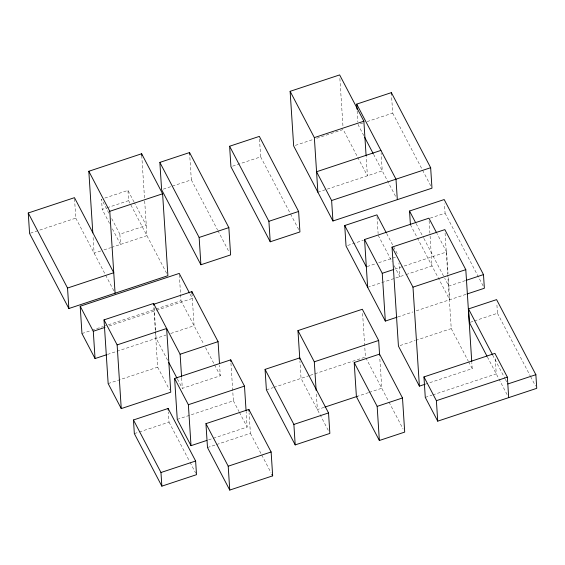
<?xml version="1.0" encoding="UTF-8"?>
<svg xmlns="http://www.w3.org/2000/svg" width="565" height="565" viewBox="0 0 565 565"><rect width="100%" height="100%" fill="white"/><g stroke="black" fill="none" stroke-linecap="round" stroke-linejoin="round"><path stroke-width="0.42" stroke-dasharray="2.83 2.12" d="M104.836 198.054L127.944 190.398L134.053 202.072M30.397 233.183L75.788 218.139L74.516 198.52M109.532 223.401L102.194 209.389L106.326 208.019M107.145 207.751L128.608 200.639L127.944 190.398M163.264 189.148L171.52 186.415M172.346 186.139L191.323 179.847L189.671 154.309M232.589 166.174L260.649 156.872L259.377 137.253M295.311 145.389L313.462 139.371M316.767 138.277L343.174 129.519L357.306 156.526M362.977 122.958L358.026 124.597L363.754 135.543M367.109 121.588L392.689 113.113L391.531 95.195M112.386 228.846L120.529 244.419L119.872 234.178L146.279 225.428L134.463 202.849M100.725 250.98L94.122 253.169L92.985 235.556M104.024 249.885L110.627 247.703M111.453 247.428L146.942 235.662L144.605 199.558M317.883 192.22L382.258 170.884L381.1 152.967M81.96 333.541L91.113 330.504M91.947 330.228L102.766 326.641M103.6 326.365L155.191 309.267M156.025 308.991L180.991 300.714L179.338 275.176M347.694 245.464L363.373 240.273M430.219 218.118L445.072 213.196L444.464 203.81M109.102 326.019L155.707 310.573M156.54 310.298L192.319 298.433L189.868 293.744M367.151 266.546L375.407 263.813M378.705 262.718L391.912 258.339M392.739 258.071L396.037 256.976M107.541 354.425L166.032 335.038M170.785 333.463L194.085 325.737L191.994 293.362M394.78 269.138L446.611 251.962L436.971 233.536M367.653 287.295L405.275 274.83M406.108 274.555L432.02 265.967L429.944 233.818M108.155 383.579L157.67 367.172L153.715 306.082M465.327 280.621L448.822 286.088L444.726 278.27M177.41 378.981L182.318 388.36L220.279 375.782L219.601 365.28M397.873 316.923L412.923 311.929M416.264 310.821L466.21 294.273M134.343 433.623L138.474 432.253M139.301 431.978L169.006 422.133L168.342 411.892M177.262 419.4L233.38 400.797L230.901 362.462M266.39 389.857L272.987 387.668M273.813 387.399L309.408 375.598M310.241 375.322L365.421 357.038L362.497 311.866M400.077 345.547L414.936 340.624M415.762 340.349L451.244 328.59L447.791 275.162M470.228 322.297L473.527 321.203M474.353 320.934L497.461 313.271L496.797 303.038M208.598 439.838L247.131 427.069L246.114 411.384M324.07 407.365L317.382 409.583L316.259 392.209M356.409 396.644L368.67 392.583M369.213 392.4L381.756 388.247L379.729 356.974M207.489 447.551L215.745 444.81M216.565 444.542L250.401 433.327L249.08 412.846M425.163 384.214L472.199 368.62L471.803 362.49M425.276 397.386L431.957 395.175M432.79 394.9L496.247 373.868L495.201 357.652M392.689 113.113L422.154 169.408M422.564 170.192L430.749 185.829M445.072 213.196L483.139 285.911M497.461 313.271L530.203 375.824M530.613 376.608L535.521 385.987M492.666 355.053L504.941 378.508M505.35 379.292L507.398 383.204M487.411 356.974L507.886 396.1M416.08 223.542L423.446 237.611M423.856 238.395L444.316 277.493M373.578 154.309L396.093 197.326M410.416 224.679L416.963 237.194M417.373 237.971L449.705 299.74L448.243 277.154M451.244 328.59L468.173 360.922M468.576 361.692L472.199 368.62M357.709 157.296L367.398 175.807L366.148 156.434M386.693 233.564L398.106 255.373M378.225 235.351L392.089 261.828M394.13 265.727L399.836 276.631L398.954 262.979M260.649 156.872L290.113 213.167M290.523 213.951L298.708 229.588M365.83 357.815L388.6 401.327M389.002 402.096L403.099 429.019M328.237 430.311L301.046 378.373L299.923 361M191.323 179.847L217.518 229.891M217.928 230.668L229.39 252.562M128.608 200.639L166.689 273.389M180.991 300.714L203.909 344.502M205.547 347.63L214.142 364.051M214.552 364.835L220.279 375.782M233.38 400.797L239.037 411.617M239.447 412.386L247.131 427.069M250.401 433.327L261.334 454.204M261.736 454.98L271.045 472.764M108.868 213.16L101.538 199.148L102.194 209.389M111.722 218.613L119.872 234.178M167.586 360.216L156.124 338.322L155.672 331.316M157.67 367.172L169.535 389.843M75.788 218.139L114.674 292.43M169.006 422.133L189.635 461.541M190.038 462.311L195.702 473.131M446.611 251.962L448.017 273.679M445.072 233.126L447.734 274.286M429.103 220.788L429.887 232.95M377.017 216.579L378.119 233.642M357.144 110.945L357.864 122.04M339.869 78.443L343.004 126.878M181.64 377.858L182.318 388.36M154.146 307.692L155.615 330.447M141.758 155.516L144.548 198.675"/><path stroke-width="0.85" d="M357.038 109.243L356.706 104.122L391.361 92.632L430.657 167.699L431.978 188.173L332.947 220.993L293.659 145.932L290.128 91.325L339.643 74.919L363.867 121.207L366.092 155.552M92.815 232.914L88.825 171.266L141.645 153.758L162.6 193.788L167.897 275.699L68.866 308.518L29.571 233.458L28.25 212.984L74.467 197.665L113.756 272.726L67.539 288.044L68.866 308.518M159.853 162.395L189.558 152.55L228.846 227.61L230.612 254.907L200.907 264.759L161.618 189.699L159.853 162.395L199.141 237.455L200.907 264.759M229.616 146.243L259.321 136.398L298.61 211.458L299.937 231.933L270.225 241.785L230.937 166.717L229.616 146.243L268.905 221.303L270.225 241.785M317.883 192.22L314.352 137.613L363.867 121.207M115.076 293.2L109.779 211.296L162.6 193.788M380.93 150.41L316.562 171.746L331.62 200.519L332.947 220.993M199.141 237.455L228.846 227.61M268.905 221.303L298.61 211.458M331.62 200.519L430.657 167.699M106.707 354.7L95.054 358.563L81.96 333.541L80.195 306.237L179.225 273.418L189.459 292.96M397.04 317.198L385.33 321.075L346.041 246.015L344.721 225.541L376.904 214.87L386.283 232.787M410.416 224.679L409.533 211.028L444.189 199.544L483.485 274.604L484.367 288.256L467.036 293.998M121.249 408.601L117.132 344.897L166.647 328.484L170.764 392.188L121.249 408.601L108.155 383.579L104.031 319.875L153.546 303.462L180.115 354.234L181.584 376.982M153.92 304.189L191.881 291.611L218.076 341.648L219.488 363.528M367.653 287.295L364.566 239.518L428.934 218.182L436.568 232.773M95.054 358.563L93.289 331.26L104.942 327.396M424.336 384.49L419.385 386.128L398.431 346.098L392.032 247.124L444.846 229.616L465.8 269.653L471.747 361.614M385.33 321.075L382.244 273.298L393.113 269.696M180.115 354.234L218.076 341.648M419.385 386.128L412.987 287.154L465.8 269.653M299.81 359.262L297.96 330.589L362.327 309.26L378.663 340.469L379.624 355.237M466.153 280.346L483.485 274.604M206.924 440.396L191.012 445.672L177.262 419.4L174.613 378.444L230.732 359.849L244.483 386.114L246.058 410.515M265.063 369.383L299.725 357.892L328.533 412.937L329.861 433.419L295.198 444.902L266.39 389.857L265.063 369.383L293.878 424.428L295.198 444.902M133.46 419.972L168.123 408.481L195.624 461.026L196.507 474.678L161.851 486.161L134.343 433.623L133.46 419.972L160.969 472.51L161.851 486.161M487.002 356.197L469.402 322.573L468.519 308.921L496.579 299.62L535.867 374.687L536.75 388.332L437.72 421.158L425.276 397.386L423.955 376.911L494.926 353.386L507.37 377.159L508.691 397.633M316.146 390.464L314.295 361.798L378.663 340.469M191.012 445.672L188.364 404.717L244.483 386.114M354.199 362.518L379.546 354.121L402.499 397.972L404.709 432.098L379.362 440.495L356.409 396.644L354.199 362.518L377.159 406.369L379.362 440.495M205.943 423.658L248.861 409.434L271.122 451.972L272.669 475.857L229.75 490.081L207.489 447.551L205.943 423.658L228.211 466.196L229.75 490.081M324.91 407.09L357.511 396.284M293.878 424.428L328.533 412.937M160.969 472.51L195.624 461.026M377.159 406.369L402.499 397.972M228.211 466.196L271.122 451.972M437.72 421.158L436.392 400.677L507.37 377.159M507.808 383.981L535.867 374.687M468.519 308.921L492.256 354.269M356.706 104.122L395.994 179.183L397.315 199.657M409.533 211.028L415.671 222.758M364.573 137.111L373.168 153.532M392.032 247.124L412.987 287.154M290.128 91.325L314.352 137.613M364.566 239.518L382.244 273.298M344.721 225.541L366.332 266.821M423.955 376.911L436.392 400.677M297.96 330.589L314.295 361.798M271.857 474.31L272.669 475.857M88.825 171.266L109.779 211.296M168.815 362.561L177 378.197M174.613 378.444L188.364 404.717M104.031 319.875L117.132 344.897M80.195 306.237L93.289 331.26M28.25 212.984L67.539 288.044M391.361 92.632L391.474 94.341M248.861 409.434L248.967 411.143M230.732 359.849L230.845 361.586M189.558 152.55L189.671 154.309M191.881 291.611L191.994 293.362M168.123 408.481L168.236 410.19M153.546 303.462L153.659 305.206M141.645 153.758L141.758 155.516"/></g></svg>
